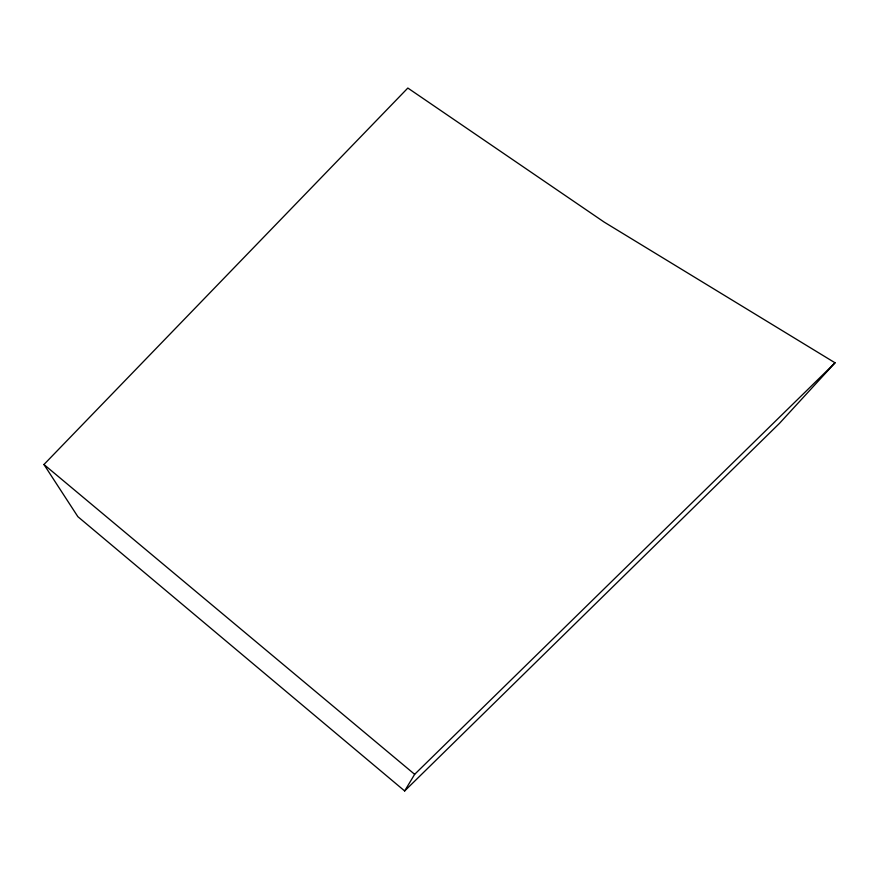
<?xml version="1.0" encoding="UTF-8"?>
<svg xmlns="http://www.w3.org/2000/svg" width="879" height="879" viewBox="0 0 879 879"><rect width="100%" height="100%" fill="white"/><g stroke="black" fill="none" stroke-linecap="round" stroke-linejoin="round"><path stroke-width="1.32" d="M404.659 790.957L414.657 774.322L835.05 362.807L604.17 222.09L407.834 88.043L43.95 464.508L77.879 516.687L404.659 790.957L779.486 423.348L835.05 362.807M43.95 464.508L414.657 774.322"/></g></svg>
